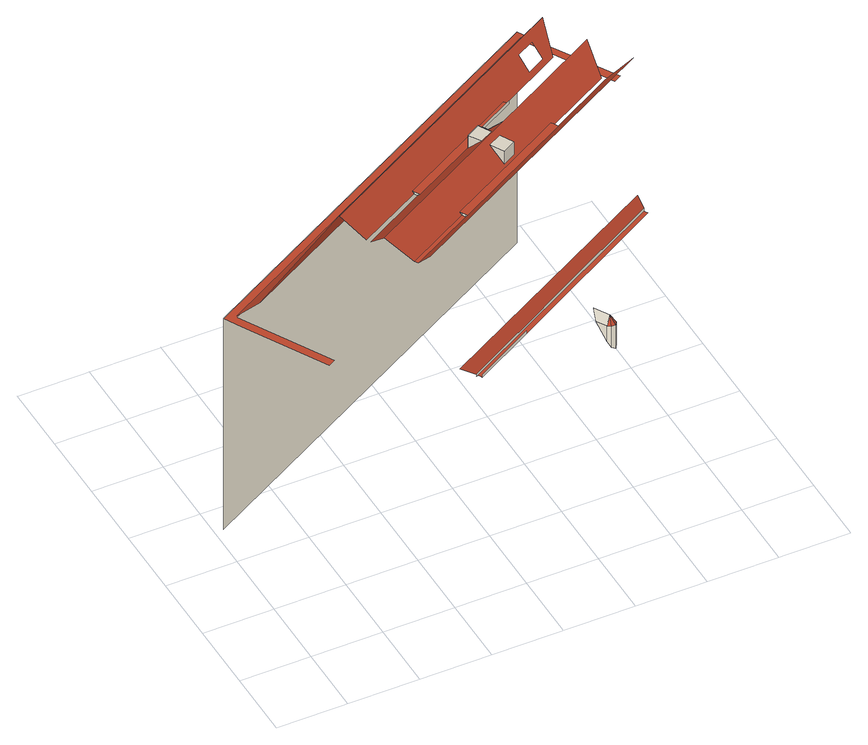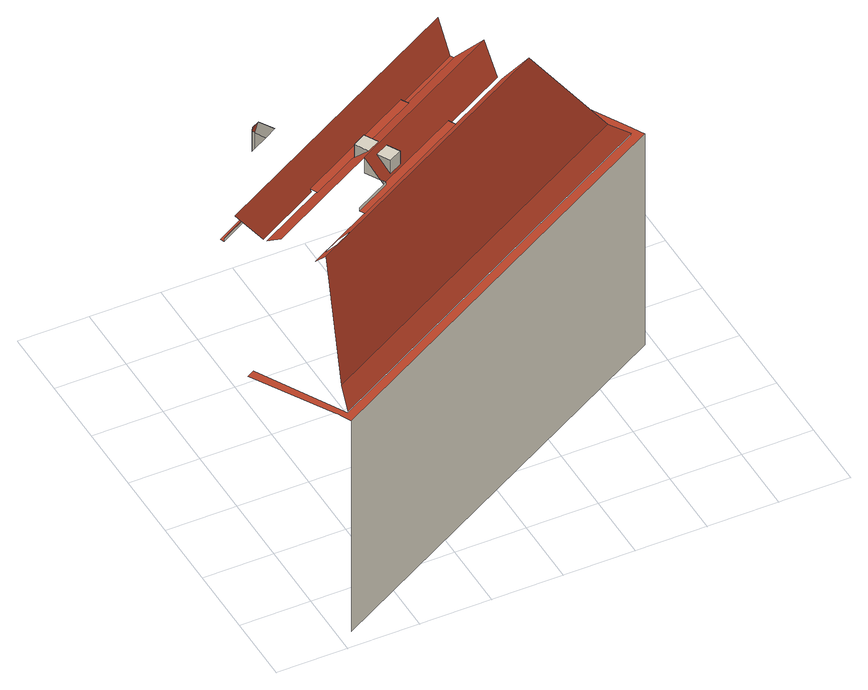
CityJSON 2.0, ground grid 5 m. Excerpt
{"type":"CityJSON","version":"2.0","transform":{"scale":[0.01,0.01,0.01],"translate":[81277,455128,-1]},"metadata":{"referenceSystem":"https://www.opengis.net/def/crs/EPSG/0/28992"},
"CityObjects":{
"building1":{"type":"Building","attributes":{"Volume":104797.07,"Dakoppervlakte":8542.52,"Muuroppervlakte":13883.88,"Vloeroppervlakte":5073.26,"hoogte_Z_max_in_m_NAP":34.28,"GEB_DOEL":"kantoorfunctie - kantoorfunctie,woonfunctie","yearOfConstruction":1620,"measuredHeight":34.75},"children":["building1-1","building1-2","building1-3"],"geometry":[{"type":"MultiSurface","lod":"2","boundaries":[[[0,1,2,3]],[[4,5,6,7]],[[8,9,10]],[[11,12,9,8]],[[12,11,13]],[[4,14,15]],[[7,16,14,4]],[[17,16,7]],[[18,19,13,11,20,21,22],[23,24,25,26]],[[2,1,27,28,29,30,31]],[[32,33,34,35]],[[33,36,37,34]],[[36,38,37]],[[14,16,17,39,40,41,42,15]],[[43,24,23]],[[44,45,10,9,12,13,19,46,47]],[[48,25,24,43]],[[49,50,51]],[[48,43,23,26]],[[52,53,54,55]],[[50,56,57,51]],[[58,59,60,8,10,45,61,62],[63,64,65,66]],[[67,56,50,49]],[[54,30,29,55]],[[26,25,48]],[[39,17,7,6,68,69,70,71]],[[57,56,67]],[[72,73,74,75]],[[76,77,78,79]],[[22,21,5,4,15,42,80,81,82,83],[57,67,49,51]],[[19,84,85,46]],[[18,84,19]],[[78,59,58,79]],[[22,86,18]],[[87,88,89,90,91,92,93,94,95,96,97,74,73,98,99]],[[46,85,100,47]]],"semantics":{"surfaces":[{"type":"WallSurface"},{"type":"RoofSurface"}],"values":[0,1,0,0,0,0,0,0,1,1,null,null,null,1,null,1,null,null,null,1,null,1,null,0,null,1,null,0,1,1,0,0,1,0,1,0]}}]},
"building1-1":{"type":"BuildingInstallation","parents":["building1"],"geometry":[{"type":"MultiSurface","lod":"2","boundaries":[[[32,33,34,35]],[[33,36,37,34]],[[36,33,101]],[[101,33,102]],[[102,33,103]],[[103,33,32]],[[101,104,38,36]],[[102,105,104,101]],[[103,106,105,102]],[[32,107,106,103]],[[35,107,32]],[[36,38,37]]],"semantics":{"surfaces":[{"type":"RoofSurface"},{"type":"WallSurface"}],"values":[0,0,0,0,0,0,1,1,1,1,1,1]}}]},
"building1-2":{"type":"BuildingInstallation","parents":["building1"],"geometry":[{"type":"MultiSurface","lod":"2","boundaries":[[[48,43,23,26]],[[48,25,24,43]],[[26,25,48]],[[43,24,23]]],"semantics":{"surfaces":[{"type":"RoofSurface"},{"type":"WallSurface"}],"values":[0,1,1,1]}}]},
"building1-3":{"type":"BuildingInstallation","parents":["building1"],"geometry":[{"type":"MultiSurface","lod":"2","boundaries":[[[50,56,57,51]],[[67,56,50,49]],[[57,56,67]],[[49,50,51]]],"semantics":{"surfaces":[{"type":"RoofSurface"},{"type":"WallSurface"}],"values":[0,1,1,1]}}]}
},
"vertices":[
[1663,319,1815],[1663,319,1791],[1234,79,1791],[1234,79,1815],[1532,938,2340],[1072,685,2340],[1086,661,2340],[1546,914,2340],[1360,1251,2340],[1360,1251,2357],[1354,1263,2357],[1375,1224,2340],[1375,1224,2357],[1382,1211,2357],[1532,938,2357],[1524,952,2357],[1546,914,2357],[1552,902,2357],[2023,1537,2381],[2012,1557,2357],[915,972,2340],[918,795,2509],[2080,1433,2509],[1887,1362,2476],[1839,1449,2369],[1934,1501,2369],[1982,1414,2476],[2852,985,1791],[2839,1009,1791],[2837,1013,1791],[1205,108,1791],[1222,108,1791],[2139,156,1792],[2172,176,1857],[2110,281,1857],[2097,225,1792],[2206,196,1792],[2165,265,1792],[2206,196,1665],[2437,1389,2357],[2431,1400,2357],[2418,1425,2357],[2410,1439,2357],[1839,1449,2476],[2246,1738,2357],[2239,1749,2357],[2003,1573,2357],[2259,1714,2357],[1934,1501,2476],[1969,1212,2370],[1969,1212,2476],[1918,1306,2476],[2815,1054,1897],[1093,108,1897],[1205,108,1806],[2837,1013,1818],[2064,1264,2476],[2013,1358,2476],[2727,2171,2527],[757,1088,2527],[900,999,2340],[2246,1738,2340],[2710,1993,2340],[2591,2046,2471],[2628,1978,2373],[2503,1909,2373],[2466,1977,2471],[2064,1264,2370],[1084,492,2527],[3054,1575,2527],[2901,1659,2340],[2431,1400,2340],[60,1306,53],[60,1306,1791],[2909,2867,1791],[2909,2867,53],[2894,2791,1804],[141,1278,1804],[280,1228,1897],[2864,2648,1897],[2418,1425,2340],[2888,1683,2340],[2888,1877,2509],[2438,1630,2509],[2012,1557,2381],[2003,1573,2381],[2080,1433,2381],[491,641,1791],[141,1278,1791],[2894,2791,1791],[3234,2173,1791],[3264,2190,1791],[3289,2204,1791],[3269,2238,1791],[3248,2273,1791],[2963,2760,1791],[2959,2767,1791],[2940,2805,1791],[128,1184,1791],[443,614,1791],[2259,1714,2381],
[2210,164,1792],[2194,139,1792],[2163,138,1792],[2210,164,1619],[2194,139,1598],[2163,138,1621],[2139,156,1665]
]}
